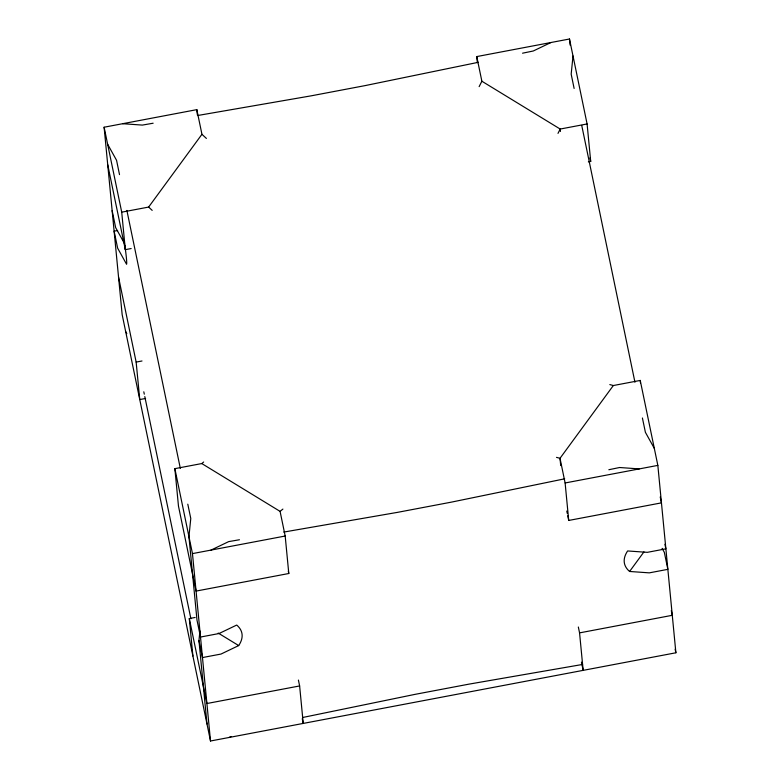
<?xml version="1.0" encoding="UTF-8"?>
<svg xmlns="http://www.w3.org/2000/svg" width="780" height="780" viewBox="0 0 780 780"><rect width="100%" height="100%" fill="white"/><g stroke="black" fill="none" stroke-linecap="round" stroke-linejoin="round"><path stroke-width="1.17" d="M206.993 724.006L198.958 640.575L199.934 630.893M573.008 55.994L571.175 74.129L574.119 88.452M479.135 86.638L481.874 81.227L476.765 56.579L569.488 39L587.096 123.952L590.704 161.431L588.364 161.879M557.992 133.38L560.186 129.051L587.096 123.952M131.176 248.547L125.326 249.649L121.719 212.17L148.629 207.07L201.942 134.297L196.833 109.639L104.111 127.218L122.158 314.613L210.512 741L675.889 652.782L657.842 465.387L640.234 380.435L613.333 385.534L609.814 384.579M613.333 385.534L560.011 458.308L560.713 465.562M662.103 548.33L664.336 552.357L667.856 569.341L649.311 572.861L629.596 571.467L643.939 551.908M201.776 463.554L280.078 511.378L285.188 536.026L288.795 573.505L196.072 591.084L178.474 506.132L174.866 468.653L201.776 463.554L203.658 462.014M280.078 511.378L282.906 509.077M550.943 42.52L533.276 50.992L522.542 53.196M211.009 550.095L228.676 541.622L239.45 539.75M187.795 504.173L190.778 518.476L188.945 536.611L196.979 620.051L200.499 637.045L219.043 633.526L236.71 625.053A77.854 30.771 -11.7 0 1 238.69 645.577L221.023 654.05L202.478 657.559L198.958 640.575M229.057 737.48L231.133 736.486M478.374 62.293L364.991 85.634L311.171 95.833L197.438 115.547M564.691 478.813L451.298 502.154L397.488 512.362L283.744 532.077M608.849 469.726L619.593 467.512L639.298 468.907M302.815 717.463L415.009 694.366L468.829 684.167L582.562 664.453M117.605 230.519L114.124 231.172L117.643 248.167L126.574 264.264A77.854 3.071 79.3 0 0 124.79 245.066M145.607 398.453L139.766 399.565L136.149 362.086L141.999 360.984M210.512 741L192.465 553.605L285.188 536.026M660.231 496.967L661.45 502.866L568.727 520.445L565.12 482.966L657.842 465.387M192.904 656.048L189.296 618.569L195.146 617.458M298.409 680.072L299.627 685.942L206.905 703.521L189.296 618.569M581.461 662.142L583.167 670.361L579.559 632.882L672.282 615.303L671.297 610.584M153.143 123.22L142.37 125.093L122.655 123.708M556.501 457.353L560.011 458.308L565.12 482.966M481.874 81.227L560.186 129.051L560.42 131.469M218.205 633.067L238.69 645.577M201.942 134.297L206.398 138.43M148.629 207.07L152.188 210.376M654.322 448.393L645.392 432.296L642.408 417.992M107.63 144.212L116.561 160.309L119.515 174.623M124.595 243.75L115.664 227.643L112.144 210.659M125.678 331.607L126.799 333.616M634.949 382.239L581.734 125.434M180.336 468.419L126.877 210.424M143.803 391.804L144.3 394.183M144.797 396.572L190.895 618.764M589.963 157.892L590.704 161.431M664.94 544.294L665.876 548.827L647.332 552.337L627.627 550.953A77.854 30.771 -11.7 0 0 629.596 571.467M675.149 649.204L675.889 652.782M566.787 511.056L567.265 513.396M567.752 515.746L568.727 520.445M578.341 627.013L579.559 632.882M288.317 571.165L288.795 573.505M302.26 718.731L303.235 723.421L299.627 685.942M104.111 127.218L121.719 212.17M174.866 468.653L192.465 553.605M107.718 164.697L125.326 249.649M118.55 277.134L136.149 362.086M640.234 380.435L640.468 382.853M569.488 39L570.073 45.045M476.765 56.579L477.35 62.624M196.833 109.639L197.301 114.475"/></g></svg>
